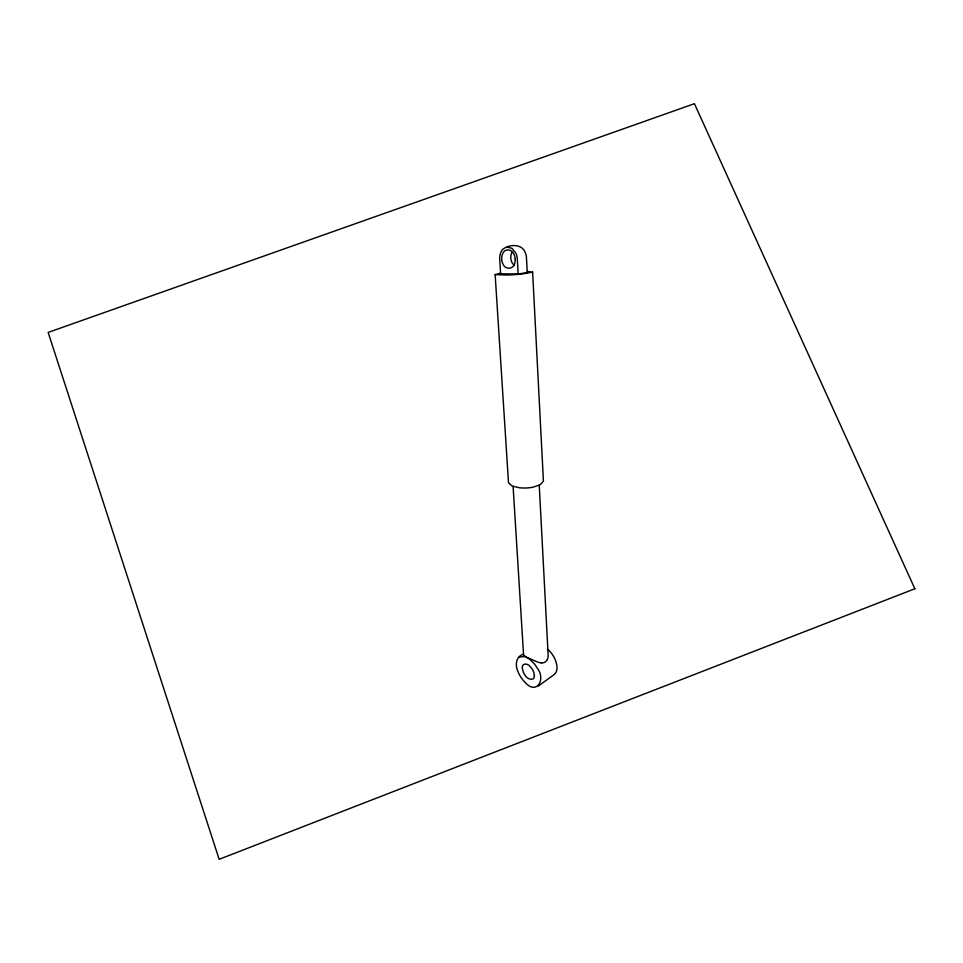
<?xml version="1.0" encoding="UTF-8"?>
<svg xmlns="http://www.w3.org/2000/svg" width="963" height="963" viewBox="0 0 963 963"><rect width="100%" height="100%" fill="white"/><g stroke="black" fill="none" stroke-linecap="round" stroke-linejoin="round"><path stroke-width="1.44" d="M500.591 273.131L495.114 274.636L506.779 275.033A196.548 179.768 1 0 0 521.079 274.094L532.659 272.168L527.194 271.397M512.268 251.8L511.413 253.63A12.892 12.146 3.5 0 0 510.835 258.072L510.859 258.541A13.253 12.471 3.6 0 0 511.991 262.598L513.845 265.246M523.607 654.154C515.987 656.236 514.988 664.855 517.745 670.958A30.154 29.733 61.7 0 0 524.883 682.153C536.596 695.852 546.406 679.096 537.053 667.865A33.488 33.055 76.8 0 0 534.188 663.663L530.023 659.438L524.281 655.659A2.203 2.179 64.2 0 1 523.559 654.708L513.098 486.423M537.956 686.282L554.303 674.497C558.865 670.477 556.819 663.23 554.664 658.427A29.143 28.758 68.2 0 0 547.971 649.483M519.189 657.091L524.534 656.513L538.389 662.327A20.897 20.632 56.4 0 0 538.967 662.472L541.182 662.809M518.154 273.974L527.255 272.637L526.472 257.843A17.105 16.106 2.4 0 0 525.004 252.005C521.477 243.507 508.885 244.253 502.746 249.381A10.184 9.582 2.5 0 0 501.542 250.958L500.435 253.365A17.141 16.142 3 0 0 499.665 258.192L500.604 273.817L518.154 273.974L517.312 258.999A17.563 16.552 1.7 0 0 515.831 253.076L512.039 248.382L507.176 247.034M532.611 271.975L543.421 481.127L540.231 484.738L532.948 487.218A44.346 43.082 7.9 0 1 519.575 487.784L512.063 485.99L508.5 482.68L495.138 274.503M539.244 485.268L548.188 655.996A10.906 10.774 61.7 0 1 547.694 658.415A8.848 8.727 61.5 0 1 547.297 659.378M547.466 659.462A6.44 6.356 61.3 0 1 541.17 662.941M515.229 259.167L515.229 260.07A13.53 12.748 1.9 0 1 514.82 262.694C514.218 269.339 505.214 270.097 503.047 264.163A13.374 12.591 2.9 0 1 501.687 259.203L501.892 255.905A11.881 11.183 2.8 0 1 502.734 253.582C504.6 248.189 512.051 249.044 513.809 254.051A13.157 12.399 1.9 0 1 514.808 256.507L515.229 259.167M534.369 675.689C534.646 681.852 526.905 679.084 525.256 675.46A16.467 16.239 64.5 0 1 523.294 672.126L522.283 668.262A6.681 6.597 67.4 0 1 522.283 667.311C522.223 662.737 528.121 663.507 530.071 666.468A14.084 13.903 71.7 0 1 531.696 668.322L532.599 669.73A14.481 14.289 71.9 0 1 533.887 672.776L534.369 675.689M914.85 588.766L219.155 859.309L48.15 332.428L694.431 103.691L914.85 588.766"/></g></svg>
